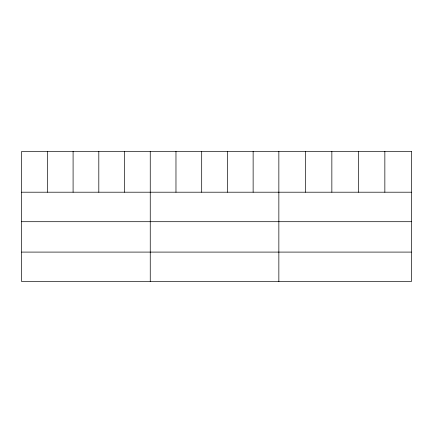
<?xml version="1.0" encoding="UTF-8"?>
<svg xmlns="http://www.w3.org/2000/svg" width="433" height="433" viewBox="0 0 433 433"><rect width="100%" height="100%" fill="white"/><g stroke="black" fill="none" stroke-linecap="round" stroke-linejoin="round"><path stroke-width="0.65" d="M21.65 192.203L411.35 192.203M21.65 221.701L411.35 221.701M21.65 252.093L411.35 252.093M384.85 151.415L384.85 192.203M358.351 151.415L358.351 192.203M331.851 151.415L331.851 192.203M305.352 151.415L305.352 192.203M278.852 151.415L278.852 281.585M253.132 151.415L253.132 192.203M227.412 151.415L227.412 192.203M201.691 151.415L201.691 192.203M175.971 151.415L175.971 192.203M150.251 151.415L150.251 281.585M124.531 151.415L124.531 192.203M98.811 151.415L98.811 192.203M73.09 151.415L73.09 192.203M47.37 151.415L47.37 192.203M411.35 151.415L21.65 151.415L21.65 281.585L411.35 281.585L411.35 151.415"/></g></svg>
